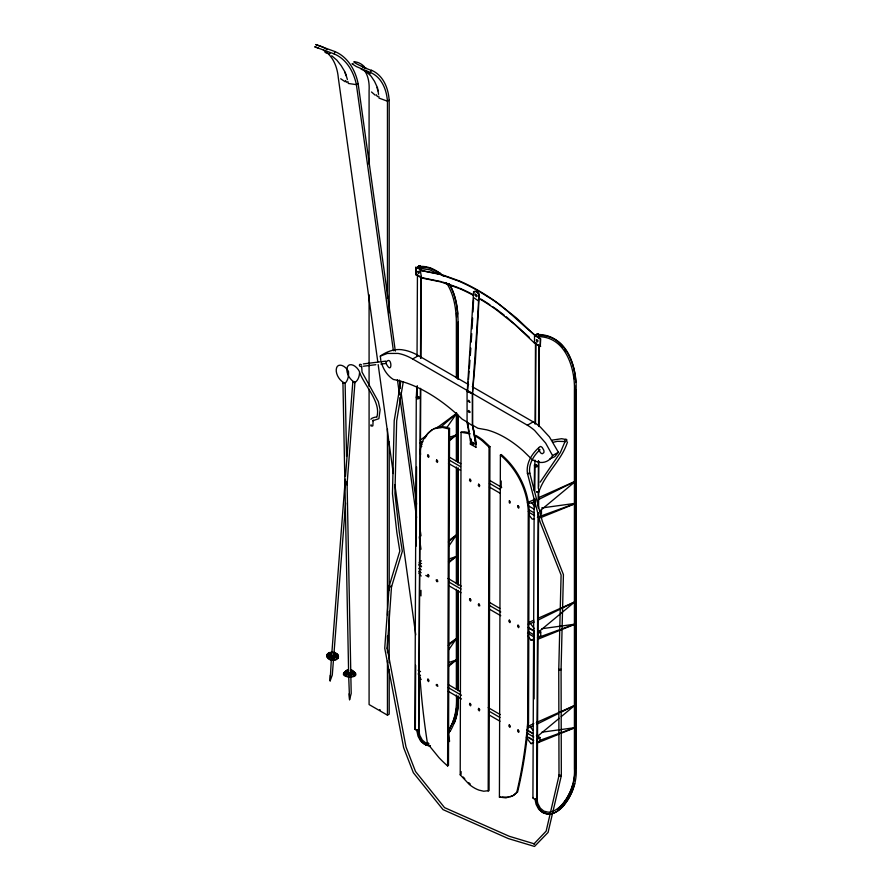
<?xml version="1.0" encoding="UTF-8"?>
<svg xmlns="http://www.w3.org/2000/svg" width="891" height="891" viewBox="0 0 891 891"><rect width="100%" height="100%" fill="white"/><g stroke="black" fill="none" stroke-linecap="round" stroke-linejoin="round"><path stroke-width="1.34" d="M534.956 335.506L540.703 338.825L540.269 346.465L540.269 339.07C522.093 326.061 507.28 308.152 487.622 296.703A216.546 125.03 60 0 0 458.988 281.211L440.109 274.428L420.218 270.341L421.621 277.97L441.134 281.968L459.5 288.573A210.766 121.688 60 0 1 473.422 295.344M475.85 435.454A45.007 25.984 60 0 1 482.989 440.199L489.927 446.658L489.07 790.607L483.735 791.23L479.024 790.139A34.604 19.981 60 0 1 469.357 784.514L460.213 774.814L461.059 432.246L464.155 431.801L468.744 432.603M461.093 771.539L461.081 774.312L460.213 774.814M488.19 791.108L489.048 447.159L482.109 440.7A45.007 25.984 60 0 0 474.97 435.966M512.693 795.774L505.943 797.868L499.417 797.1L500.386 455.067L501.265 454.555C517.571 468.376 528.341 489.504 529.131 510.899L528.53 722.768A635.873 367.125 60 0 1 517.615 791.943L513.149 795.529M501.165 487.923L501.188 480.973M514.408 794.638L516.735 792.433A635.873 367.125 60 0 0 527.65 723.269L528.263 511.401C527.461 490.005 516.691 468.878 500.386 455.067M420.775 389.022L418.759 731.533L414.883 729.25L416.275 397.531L416.91 386.382M415.651 665.354L415.362 729.206L418.759 731.533L420.374 388.32M416.331 546.038L416.543 466.839M417.044 356.01L417.434 274.573M417.266 396.918L417.311 385.792M420.519 357.915L420.908 276.377M420.92 358.405L421.309 277.702M420.975 595.912L420.998 590.343M447.605 765.926L448.685 428.905L449.554 428.404L448.474 765.414L447.605 765.926A79.009 45.608 60 0 1 438.918 757.573L427.457 743.495A693.933 400.638 60 0 1 419.861 675.734M538.576 512.837L537.228 799.472L534.065 798.848A2.339 0.635 22.4 0 1 532.918 798.013L534.188 499.049M534.221 490.707L534.544 464.523L538.398 466.16L535.636 467.162L534.344 465.692M534.099 698.912L534.154 630.839M534.778 505.865L534.767 498.927M534.834 490.596L534.945 460.068M535.112 424.172L535.491 342.734M535.524 423.359L535.903 342.679M536.616 799.561L538.175 513.405M538.197 507.848L538.264 492.556M538.287 488.391L538.42 460.625M538.587 426.076L538.955 345.92M538.61 507.269L538.687 489.181M538.699 486.397L538.821 461.36M538.988 426.566L539.367 345.864M371.213 424.829A1.303 0.768 0.8 0 0 370.779 425.096L370.979 425.931L372.16 426.076A1.303 0.768 0.8 0 0 372.884 425.731L373.117 420.129L372.772 420.741L378.887 418.681L380.134 409.726L378.33 401.585L362.024 372.082L361.679 366.201A1.147 0.924 28.6 0 1 360.955 366.557L360.02 366.257A1.437 1.158 28.6 0 1 359.429 365.466L359.541 364.664A1.147 0.924 28.6 0 1 360.265 364.308L361.2 364.608A1.437 1.158 28.6 0 1 361.456 364.831M470.426 444.275L470.827 439.007L470.426 444.275L476.061 447.26M475.738 447.449L476.139 442.192L472.653 425.23L472.653 393.61L467.073 390.77L467.073 422.457L470.47 441.112L475.794 444.286L472.664 425.341L475.794 444.286M345.619 502.958L332.298 675.022L330.149 680.88L330.249 675.244M420.563 454.488C418.558 439.107 433.46 421.231 449.554 428.404M473.611 291.68L467.252 391.528L472.43 393.766L475.438 359.652L478.489 309.121L479.158 294.108L477.476 292.137A5.045 3.041 62.3 0 0 476.072 291.335L473.611 291.68L473.823 293.985M472.43 393.766L478.166 309.277L478.846 294.264L477.153 292.293A5.045 3.041 62.3 0 0 475.761 291.491L474.001 291.491M473.555 300.078L472.976 312.039M472.653 318.042L472.041 328.846M471.751 333.657L471.216 342.099M470.314 355.375L470.827 348.125M387.217 648.236L391.561 585.899M467.664 390.058L468.254 382.05M469.969 360.22L469.323 368.696M331.318 659.618L330.149 680.88M331.541 656.845L345.285 479.235M345.496 476.462L352.803 382.105A1.181 0.735 4.4 0 1 353.159 381.626L354.941 382.05A1.181 0.735 4.4 0 1 354.785 382.573L352.803 382.105M347.011 484.916L354.963 382.239M469.134 371.124L468.454 379.622M385.97 362.47C392.085 353.783 392.853 377.149 386.07 363.361M400.827 381.381L394.212 420.641L392.463 493.67L396.851 532.528L399.814 551.117L389.233 585.888L384.734 648.247L403.634 747.649L413.357 772.731L443.016 809.618L508.293 838.565L534.511 846.45L548.076 832.428L561.308 775.76A1.325 0.835 6 0 0 561.118 775.148L560.918 774.981M403.255 381.86L396.673 420.886L394.936 493.625L399.291 532.272L402.331 551.295L391.684 586.289L390.692 586.835A1.314 0.813 10.6 0 1 389.779 586.601L389.233 585.888L389.924 585.365M456.526 708.067L455.379 714.716L452.728 722.668L448.997 730.074M573.67 781.541L574.818 774.903L574.673 385.402M414.883 729.25L415.696 729.361M470.47 441.112L470.816 439.397M418.068 730.13A1.637 1.192 -18.6 0 0 418.146 730.665L418.124 730.765A11.193 8.142 -18.6 0 0 417.612 730.431L417.166 730.186M559.114 775.114L546.15 831.136L533.876 844.011L534.6 843.922L509.195 836.259L444.542 807.625L415.507 771.483L405.995 746.936L387.195 648.08M348.704 676.826L349.584 699.713L351.199 693.454L347.045 481.43M532.807 797.79L533.386 797.478M327.042 654.284L326.785 655.765L328.612 652.735L332.822 652M327.71 655.342L328.467 653.827L330.906 655.564L327.732 655.876L331.675 655.141M327.732 655.876L327.944 654.54M332.543 657.168L331.563 656.522L331.897 655.832M337.466 656.455L337.266 657.792L337.466 656.455C335.116 654.54 333.212 658.883 334.515 656.455M326.763 655.23C326.663 660.632 335.428 662.191 338.157 658.048L337.834 654.562L334.37 652.29L337.834 654.562M338.157 658.048L338.413 656.567M355.364 672.672L355.442 673.228L351.377 669.898C368.106 680.245 330.65 678.474 348.258 669.776L348.559 670.89L346.321 671.58L346.254 671.023L348.737 672.705M347.345 671.146L345.663 671.146L343.837 673.518L343.759 672.961M344.772 673.563L345.463 671.602L348.671 672.148M348.904 672.761C347.757 675.244 352.201 672.349 350.764 673.863M353.85 675.501L354.529 673.529C352.001 671.736 350.386 676.124 351.555 673.685M354.529 673.529L354.373 674.821L354.295 674.264M350.13 675.055L348.203 676.659L349.528 674.52L351.422 676.637L351.355 676.08L350.82 676.759L353.638 675.946L355.476 673.585L355.542 674.131M454.12 723.481C457.84 714.827 458.575 705.449 458.152 696.161M573.436 782.877L570.797 790.829L567.055 798.247L562.477 804.595A23.912 13.811 -60 0 1 557.376 809.451M574.706 783.657L572.067 791.576L568.347 798.949L563.791 805.264A23.801 13.744 -60 0 1 548.399 814.118L543.844 813.038L540.135 809.93L537.518 805.03M326.462 51.489L326.05 52.647L325.026 52.279L329.67 54.006L330.171 52.881M393.388 350.731L356.4 84.656A59.92 41.877 -73.7 0 0 334.114 53.905L334.938 51.567L315.715 44.55L321.829 46.644A62.236 38.97 -64.6 0 1 327.008 49.618M537.585 491.977L536.36 491.721L538.598 492.656C544.601 473.8 561.586 460.859 567.511 441.936M565.039 441.535L560.394 452.461L540.191 482.154M387.451 298.44L387.451 101.195A59.92 36.91 -63.6 0 0 370.489 72.539L371.536 70.3C368.974 70.155 343.893 58.438 358.215 62.593A62.236 32.789 -56 0 1 364.441 66.792M561.308 775.76L559.214 775.905A1.325 0.835 6 0 1 559.013 775.304M450.389 730.876C456.493 720.373 458.876 708.222 458.019 696.172M424.907 438.183L427.88 433.549L432.335 429.551M334.704 653.638L333.735 655.353L334.682 653.114L337.01 655.308L334.682 653.114M366.29 70.4L365.678 71.458L361.111 69.064L362.013 69.375M353.137 672.716L350.809 672.783L351.7 670.622L354.095 672.571L351.7 670.622M350.809 672.783L351.767 671.179M472.23 386.683L533.174 421.866A41.264 23.823 60 0 1 540.414 427.112L549.413 436.891L558.367 452.227L552.576 455.568C550.148 460.836 543.911 463.598 538.353 462.084A30.149 17.408 60 0 1 532.094 459.556M558.367 452.227L554.792 456.66L549.925 458.887M446.558 428.025L456.66 413.391L440.343 427.491M448.752 546.216L456.649 534.767L448.919 540.469M448.752 649.706L456.649 638.257L448.919 643.959M447.583 731.622C455.223 721.075 457.161 707.732 456.359 695.013M448.106 734.05L450.289 730.787M327.064 654.807L329.859 652.769L332.844 652.524M327.966 655.074L328.467 653.827M333.501 656.89C332.956 655.331 333.067 658.505 333.657 656.01M336.731 658.505L337.244 657.257M333.067 656.589L334.314 659.607L333.022 657.28L331.107 659.463L335.339 659.563L338.135 657.525M345.463 671.602L345.006 672.828L344.94 672.271M344.795 673.774L346.298 675.901L344.795 673.774C348.882 674.097 347.791 674.231 347.969 673.128L345.53 672.148M331.107 659.463L332.51 657.803L331.519 655.798M420.162 267.534L426.076 267.4L431.155 268.525M538.61 335.462L544.134 335.562M538.498 447.95C531.448 454.265 525.879 463.743 527.472 473.511L540.113 522.026L561.096 575.018L558.757 669.62L559.002 775.504M540.046 449.721C533.486 455.557 528.252 464.668 529.777 473.143L542.341 521.358L563.424 574.606L561.074 669.531L561.33 775.549M559.025 669.085L558.768 669.419A1.314 0.791 0.6 0 0 558.958 669.987L561.063 669.72A1.314 0.791 0.6 0 0 560.873 669.163M370.856 419.249C371.658 417.656 377.183 416.565 376.77 417.289C381.381 402.543 365.555 387.095 359.708 372.906M448.362 542.006L456.515 534.956M448.362 645.496L456.515 638.435M449.075 441.056L456.381 434.942L448.941 437.481M448.941 562.622L456.248 556.507L448.797 559.047M448.941 666.112L456.248 659.997L448.797 662.525M509.919 503.148L510.365 501.889L509.296 500.631L509.296 502.78M539.835 510.977L575.909 481.017L538.821 497.546M436.256 684.544L437.336 684.544L437.782 686.315L436.256 685.435M537.585 632.777L574.684 601.96L537.607 618.488M537.585 736.256L559.225 718.291M561.285 716.576L574.684 705.449L536.337 722.545M420.374 440.065L425.887 436M436.924 427.858L456.782 413.201M419.138 562.444L421.343 560.818M344.94 383.353L342.946 383.041A1.181 0.668 -1.1 0 1 343.313 382.595L345.095 382.874A1.181 0.668 -1.1 0 1 344.94 383.353A21.674 13.098 61.9 0 0 348.492 371.447A9.2 5.613 56.1 0 0 337.377 366.312A10.536 6.627 56.8 0 0 343.547 382.495M449.732 439.519L456.259 435.042M448.507 561.831L456.125 556.608M329.191 657.992C332.521 656.712 330.182 655.353 327.788 656.188L329.213 658.527L327.788 656.188M448.507 665.321L456.125 660.097M346.22 675.356L348.091 674.086M527.962 472.854L527.483 473.333A1.337 0.702 -9.9 0 0 527.684 473.812L529.766 473.31A1.337 0.702 -9.9 0 0 529.711 472.976M415.874 267.255L415.874 274.651L415.874 267.255L422.056 270.318M420.218 270.341L440.544 274.172L459.422 280.955A216.624 125.063 60 0 1 497.59 302.985L516.479 318.009L535.402 335.94M380.836 360.532L380.29 356.099C387.084 351.277 395.515 348.247 403.868 350.074A62.893 36.308 60 0 1 418.458 355.643L468.644 384.611M380.29 356.099L387.351 353.449L398.077 353.415A62.893 36.308 60 0 1 412.667 358.984L418.458 355.643M420.998 446.747L421.877 446.235M381.415 362.837C383.464 369.442 387.396 375.79 393.388 379.477A151.938 87.719 60 0 1 462.162 419.149L467.396 422.2L469.089 431.367M489.048 447.159L489.927 446.658M412.667 358.984L527.383 425.207L533.174 421.866M527.862 503.515L528.742 503.014M528.263 511.401L529.131 510.899M539.69 511.323L541.45 510.298L541.45 514.04M369.086 389.244L369.086 704.558L387.451 715.161L389.2 714.148L389.2 669.698M540.748 631.997L538.097 633.534L538.097 637.265L540.748 635.74L540.748 631.997L538.342 630.616M427.457 743.495L428.337 742.983M447.817 742.27L449.565 741.256L447.65 727.468M527.661 723.269L528.53 722.768M539.991 737.525L537.34 739.062L537.34 742.793L539.991 741.267L539.991 737.525L536.382 735.443M499.417 797.1L500.296 796.587M511.813 796.287L514.018 795.028M473.667 297.683L478.556 300.913M528.341 503.326L531.827 502.88L535.48 501.065M539.133 499.25L575.653 481.129M528.285 624.123L534.266 622.007M537.919 620.192L574.439 602.071M528.285 727.602L533.052 726.098M536.694 724.283L558.612 713.413M561.052 712.199L574.439 705.561M527.394 502.647L535.012 499.25M528.719 622.453L533.798 620.192M527.45 726.51L533.798 723.681M467.419 422.312L472.353 425.631L472.33 393.8M329.258 653.248L331.485 652.613L329.28 653.782L331.652 654.618M540.436 517.76L576.299 503.215L541.728 507.948M537.986 639.203L575.085 624.157L541.884 628.701M537.986 742.682L559.002 734.162M561.475 733.159L575.085 727.635L541.884 732.19M537.384 517.292L576.054 503.248M527.906 636.118L531.014 640.106L533.586 639.17M537.451 637.756L559.37 629.803M561.943 628.868L574.84 624.19M526.358 737.614L531.014 743.584L533.586 742.649M540.035 740.31L574.84 727.669M433.995 428.716L442.493 427.435L448.685 428.905M509.864 796.866L511.3 796.387M443.339 276.154C437.236 270.407 429.273 266.131 420.697 266.398A4.767 3.208 69.1 0 1 421.32 269.349L417.467 267.668A3.764 2.528 69.1 0 1 417.679 266.832L419.605 265.652L420.641 266.52M419.204 265.763L420.374 266.041M420.942 269.461L417.857 267.556A3.764 2.528 69.1 0 1 418.079 266.721L419.605 265.652M539.4 337.522L535.524 335.829A3.764 2.528 69.1 0 1 535.747 334.994L537.663 333.813L538.699 334.682M537.273 333.925L538.431 334.203M538.999 337.622L539.4 337.511A4.767 3.208 69.1 0 0 538.71 334.671M365.488 68.451L366.145 68.295L361.835 66.335L363.751 66.892L364.441 68.273M552.164 440.121L561.631 438.706L566.754 439.642A1.147 0.824 -54.6 0 1 566.787 440.432L566.242 441.223A1.359 0.98 -54.6 0 1 565.429 441.546L557.298 441.323L552.81 442.37M348.481 670.333L346.822 670.077M331.084 658.928L334.292 659.084M350.731 672.226L354.028 672.014M420.552 442.059L422.88 441.758M534.555 518.863L532.228 519.163L529.131 515.176M419.249 563.769L421.577 563.468M531.014 640.106L534.5 639.649M531.014 743.584L533.33 743.283M363.35 363.907L385.814 361.145M363.405 366.234L375.835 364.686M380.891 364.085L386.104 363.45M508.36 797.189L501.967 797M333.713 654.818L336.987 654.774M344.862 674.331L347.858 674.364M327.81 656.723L331.062 656.712M344.706 673.017L347.679 672.861M351.622 674.231L354.596 674.086M348.136 676.102L350.753 676.213M349.417 676.837L351.054 677.327M334.537 656.99L337.489 656.99M461.059 432.246L470.214 433.839M420.686 267.267L425.987 267.489M420.953 268.536L429.874 269.795L437.793 273.86M537.44 334.504C565.562 334.047 577.368 366.58 576.087 390.247L576.087 768.51M539.01 336.698C565.64 336.998 575.23 368.406 574.417 390.514L574.417 768.733C575.185 781.351 570.685 794.004 562.767 803.771A22.565 13.031 -60 0 1 548.165 812.169L543.855 811.133L540.336 808.193L537.852 803.548L536.827 798.715M353.036 63.562L352.023 63.818L356.389 66.58L370.489 72.527M537.663 333.813L536.137 334.882A3.764 2.528 69.1 0 0 535.925 335.718L539.4 337.511M343.937 674.42L343.87 673.874L346.41 676.202L349.517 676.815M422.056 277.714L441.568 281.723M565.429 441.546L564.827 441.201A1.147 0.824 -54.6 0 1 564.738 440.7M326.886 656.767L329.38 658.939L333.936 660.354M544.045 335.651L549.212 336.687M429.028 743.751L425.798 742.971L422.278 740.031L419.795 735.387L418.514 729.35A1.637 1.192 -18.6 0 0 418.291 729.584M427.803 745.054L424.372 744.23L420.652 741.112L418.024 736.189L416.698 729.963M430.331 745.956L425.787 744.876L422.078 741.769L419.461 736.868M430.353 746.112L425.798 745.021L422.067 741.902L419.438 736.98L418.146 730.665M547.007 813.483L542.441 812.392L538.71 809.273L536.081 804.35L535.023 799.372M350.998 674.209L353.772 674.944M442.872 282.135L458.787 287.86M318.21 47.969L314.701 46.8L334.114 53.894M333.947 657.012L336.709 657.97M431.066 268.614L440.332 273.381M549.123 336.776C567.779 342.89 574.773 364.43 575.786 382.239M328.489 654.362L330.906 655.564M416.865 396.038L420.329 397.999L417.578 399.001L416.275 397.531M419.171 731.311L417.612 730.431L418.759 731.533M537.228 799.472L535.669 798.592L536.816 799.695M331.708 55.754L336.798 60.12L341.164 65.622L345.251 72.438L347.379 79.511M540.703 346.209L534.522 343.146L515.009 324.625L496.643 310.012A210.766 121.688 60 0 0 479.235 298.63M417.467 275.063L420.908 277.045M415.874 274.651L421.621 277.97M540.269 346.465L534.522 343.146L534.522 335.751M468.688 412.232L470.002 412.477L470.002 411.753L468.688 410.473L468.154 411.408M472.653 425.23L477.899 428.259L486.698 429.83A98.021 56.59 60 0 1 523.295 450.957L531.225 458.665M448.73 456.771L460.77 463.721M489.671 480.405L501.711 487.355M419.583 442.994L421.989 444.386M448.485 459.689L460.524 466.639M489.426 483.323L500.263 489.582M528.341 505.787L534.154 509.151M448.485 463.42L460.524 470.37M489.426 487.054L500.263 493.313M529.176 510.008L533.987 512.782M528.742 512.214L534.555 515.577M448.017 578.459L461.271 586.111M488.97 602.104L499.806 608.364M528.285 627.409L534.099 630.761M418.881 564.694L421.287 566.086M448.986 582.079L461.026 589.029M488.725 605.022L500.764 611.972M528.463 627.966L534.489 631.441M419.249 565.417L421.577 566.754M418.881 568.436L421.287 569.817M448.986 585.81L461.026 592.771M488.725 608.753L500.764 615.714M528.463 631.697L534.489 635.183M527.517 633.156L534.5 637.188M418.859 571.387L421.187 572.724M425.831 575.408L428.593 576.923L429.039 575.664L427.958 574.417L427.958 576.555M436.701 581.611L437.782 581.6L437.336 579.829L436.256 579.829L436.256 580.72M478.679 605.847L479.759 605.835L479.313 604.065L478.679 603.697L478.233 604.956M448.463 684.689L460.513 691.639M488.212 707.632L500.252 714.582M526.748 729.885L532.762 733.36M527.127 730.219L532.941 733.571M418.113 670.221L420.53 671.614M448.229 687.607L461.471 695.258M489.17 711.252L500.007 717.511M526.503 732.803L533.731 736.968M528.686 737.314L531.014 738.661M418.113 673.964L420.53 675.356M448.229 691.338L461.471 698.99M489.17 714.983L500.007 721.242M526.503 736.534L533.731 740.711M366.892 72.182L371.09 76.192L374.487 81.304L377.483 87.719L378.575 94.357M340.696 78.753L345.173 81.76M367.972 72.572L369.988 73.931L366.067 70.901M504.25 315.202L497.078 309.756A210.766 121.688 60 0 0 492.957 306.849M506.3 316.75L529.254 337.277M371.514 91.985L375.2 95.192M468.644 782.621L470.236 784.013M557.009 340.707L563.134 347.089M438.94 272.546L441.947 275.319M463.264 777.063L464.779 778.767M350.063 674.498L351.355 676.08M531.827 502.88L534.934 506.856M530.613 623.823L534.489 628.79M418.859 573.024L421.187 576.009M530.613 727.301L532.941 730.286M419.628 677.505L421.187 679.499M345.474 80.546L346.766 82.351M538.03 334.314L538.309 334.793A4.767 3.208 69.1 0 1 538.977 337.622M419.973 266.153L420.24 266.632A4.767 3.208 69.1 0 1 420.92 269.461M564.56 348.893L565.785 350.987M449.12 283.65C456.025 295.133 458.097 308.876 458.019 322.085L458.019 379.098M448.997 283.717C454.599 292.816 456.782 303.564 457.729 314.077M446.291 282.581C453.965 294.286 456.225 308.598 456.359 322.353L456.359 377.973M376.358 94.78L377.439 96.651M552.576 455.568L545.648 443.083L534.622 430.453A41.264 23.823 60 0 0 527.383 425.207M344.728 72.138L346.22 75.858M377.004 87.407L377.895 90.837M358.115 83.52L357.135 79.488A62.392 43.603 -73.7 0 0 334.938 51.578M347.858 81.449L348.348 83.464L356.4 84.656L358.149 83.654L395.326 351.11M467.675 423.593L468.209 426.165M399.357 380.056L400.505 388.331M401.084 392.463L416.598 504.128M420.441 531.704L421.009 535.836M397.419 379.689L399.524 394.847M399.903 397.609L416.576 517.548M419.26 536.85L420.986 549.257M377.795 361.857L338.313 77.862A59.753 37.422 -64.6 0 0 323.388 50.174M378.174 364.619L393.31 473.533M394.847 484.559L415.741 634.826M349.55 673.941L349.595 675.077M349.45 676.269L349.484 677.394M348.593 673.061L348.726 674.131M573.804 375.033L574.238 378.853M389.189 100.059L388.754 96.25A62.392 38.424 -63.6 0 0 371.536 70.311M378.775 96.183L378.987 98.088L387.451 101.195L389.2 100.182L389.2 312.708M338.435 657.101L338.313 655.564M349.149 693.777L349.584 699.713M332.388 659.173L332.376 660.342M331.697 655.442L331.652 656.712M456.47 313.231L456.615 317.241M345.118 383.041L346.554 456.482M342.946 383.041L348.648 674.053M576.21 390.236L576.21 768.488C577 781.786 572.211 795.095 563.88 805.386A23.901 13.799 -60 0 1 548.422 814.274L543.855 813.182C538.777 810.264 536.861 804.05 536.182 798.926A11.193 8.142 -18.6 0 0 535.959 798.77M458.152 322.074L458.152 379.087M458.152 415.239L458.152 462.529M458.152 468.087L458.152 584.908M458.152 590.466L458.152 690.592M458.019 415.262L458.019 462.54M458.019 468.109L458.019 584.919M458.019 590.477L458.019 690.603M456.359 412.733L456.359 461.404M456.359 466.973L456.359 583.772M456.359 589.33L456.359 689.445M389.2 441.891L389.2 590.521M389.2 611.36L389.2 662.759M387.451 429.017L387.451 615.146M387.451 635.985L387.451 652.658M387.451 660.988L387.451 715.161M369.086 164.211L369.086 90.592A59.753 31.486 -56 0 0 364.542 70.656M369.086 294.787L369.086 386.46M354.785 382.573A21.674 13.142 61.6 0 0 359.574 371.837A9.2 5.569 55.8 0 0 348.47 365.421A10.536 6.582 56.3 0 0 353.393 381.526M380.212 709.938A8.297 4.789 0 0 1 379.655 709.648M459.945 288.316A210.766 121.688 60 0 1 473.856 295.099M480.828 299.064A210.766 121.688 60 0 1 489.872 304.755M565.34 439.619A1.359 0.98 -54.6 0 1 566.153 439.296M538.832 335.339A9.946 7.351 80.9 0 1 538.587 335.216M538.754 449.12A4.299 2.484 60 0 0 538.955 450.044L540.414 452.617A3.464 1.994 60 0 0 542.419 453.697L543.8 452.684A4.299 2.484 60 0 0 543.744 450.144L542.285 447.583A3.464 1.994 60 0 0 540.28 446.491L538.899 447.516A4.299 2.484 60 0 0 538.743 448.251M420.775 267.177A9.946 7.351 80.9 0 1 420.084 266.821M472.219 443.406C472.965 448.463 475.193 441.836 472.219 443.406M417.79 271.521C418.313 276.544 420.897 270.263 417.79 271.521M536.438 340.017C536.961 345.051 539.545 338.769 536.438 340.017M475.516 294.242L475.404 294.475A1.815 1.091 62.3 0 0 475.393 295.456L476.306 296.703L477.008 296.291A1.815 1.091 62.3 0 0 477.019 295.311L475.516 294.242M420.129 397.876L416.487 396.361L420.129 397.876M538.186 466.038L534.544 464.523L538.186 466.038M427.958 454.911L427.513 456.17L428.593 457.417L429.039 456.159L427.958 454.911M436.701 459.956L436.256 461.215L437.336 462.474L437.782 461.204L436.701 459.956M469.936 479.146L469.49 480.405L470.571 481.652L471.016 480.394L469.936 479.146M478.679 484.192L478.233 485.45L479.313 486.709L479.759 485.439L478.679 484.192M518.039 505.687L517.593 506.946L518.662 508.193L519.119 506.934L518.039 505.687M469.936 598.652L469.49 599.91L470.571 601.158L471.016 599.899L469.936 598.652M427.958 679.131L427.513 680.39L428.593 681.637L429.039 680.379L427.958 679.131M509.296 620.136L508.85 621.395L509.919 622.642L510.365 621.383L509.296 620.136M518.039 625.181L517.593 626.44L518.662 627.698L519.119 626.44L518.039 625.181M469.936 703.367L469.49 704.625L470.571 705.872L471.016 704.614L469.936 703.367M478.679 708.412L478.233 709.67L479.313 710.929L479.759 709.659L478.679 708.412M509.296 724.851L508.85 726.109L509.919 727.368L510.365 726.109L509.296 724.851M518.039 729.907L517.593 731.166L518.662 732.413L519.119 731.155L518.039 729.907M468.688 400.382L468.154 401.306L470.002 402.387L468.688 400.382"/></g></svg>
